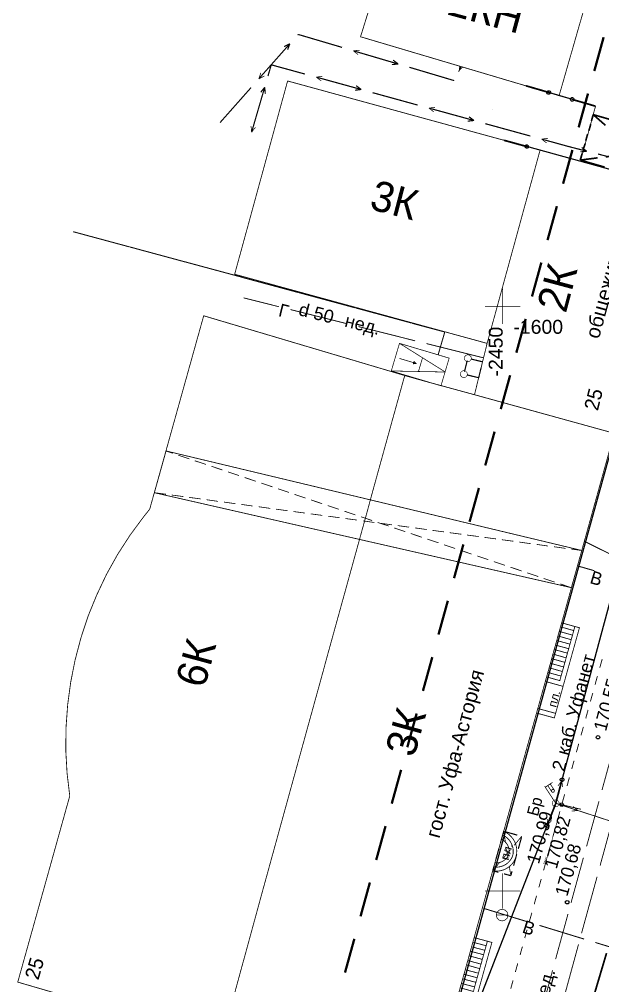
# Model space of a CAD drawing. Extents: x -2634 to -2115, y -2142 to -1393.
# Drawn here: x -2491.4 to -2441.4, y -1658.1 to -1575.5 of the extents above; entities that cross this region are included whole.
import ezdxf

# ---------------------------------------------------------------- set-up
doc = ezdxf.new("R2010")
doc.units = 0
doc.header["$MEASUREMENT"] = 0
for name, color, linetype in [('500_Дополн-Бордюры__п', 7, 'Continuous'), ('500_Дополн-Ступени__л', 7, 'Continuous'), ('500_Дороги-Проезжие_ч', 7, 'Continuous'), ('500_Линии_-Линии_связ', 7, 'Continuous'), ('500_Линии_-ЛЭП_провод', 7, 'Continuous'), ('500_Линии_-Фонари_час', 7, 'Continuous'), ('500_Линии_-Электрокаб', 7, 'Continuous'), ('500_Объект-Опоры', 7, 'Continuous'), ('500_Рельеф-Высотные_о', 7, 'Continuous'), ('500_Строен-Дополнения', 7, 'Continuous'), ('500_Строен-Здания', 7, 'Continuous'), ('500_Трубоп-Водопровод', 7, 'Continuous'), ('500_Трубоп-Газопровод', 7, 'Continuous'), ('500_Трубоп-Канализаци', 7, 'Continuous'), ('500_Трубоп-Смотровые_', 7, 'Continuous'), ('500_Трубоп-Теплосети', 7, 'Continuous'), ('ЗАЯВКИ-Условные_з', 7, 'Continuous'), ('Красные_ли-Красные_ли', 7, 'Continuous'), ('Красные_ли-Линии_регу', 7, 'Continuous')]:
    doc.layers.add(name, color=color, linetype=linetype)
doc.styles.add('TARIAL', font='Arial')

# ---------------------------------------------------------------- blocks, each defined once
blk = doc.blocks.new('block_113')
at = {"layer": '500_Строен-Дополнения', "color": 0, "const_width": 0.065}
for points in [[(0, 0), (0, 2.75), (4.75, 2.75), (4.75, 0)], [(1.75, 1.25), (2, 1.37), (1.75, 1.5)]]:
    blk.add_lwpolyline(points, close=True, dxfattribs=at)
for points in [[(0, 2.75), (4.75, 1.38)], [(2.4, 2.05), (2.4, 0.7)], [(0, 0), (4.75, 1.37)], [(0.38, 1.37), (2, 1.37)]]:
    blk.add_lwpolyline(points, dxfattribs=at)
blk = doc.blocks.new('block_114')
at = {"layer": '500_Строен-Дополнения', "color": 0, "const_width": 0.065}
for points in [[(0, 7.5), (1, 7.5)], [(0, 7.5), (0.63, 6.4)], [(0, 6.4), (0, 7.5)], [(1.58, 7.5), (2.58, 7.5)], [(3.06, 7.5), (4.1, 7.5)], [(3.53, 6.4), (4.1, 7.5)], [(4.1, 6.4), (4.1, 7.5)], [(0, 5.85), (0.01, 4.75)], [(0.93, 5.9), (1.53, 4.8)], [(2.68, 4.8), (3.28, 5.9)], [(4.1, 4.75), (4.1, 5.85)], [(0, 3.2), (0, 4.3)], [(1.78, 4.3), (2.08, 3.75)], [(2.08, 3.75), (2.38, 4.3)], [(4.1, 3.2), (4.1, 4.3)], [(1.78, 3.2), (2.08, 3.75)], [(2.08, 3.75), (2.38, 3.2)], [(0.01, 1.55), (0.01, 2.65)], [(0.88, 1.6), (1.48, 2.7)], [(2.63, 2.7), (3.23, 1.6)], [(4.1, 1.55), (4.1, 2.65)], [(0, 0), (0.58, 1.1)], [(0, 0), (0, 1)], [(3.53, 1.1), (4.1, 0)], [(4.1, 0), (4.1, 1)], [(0.01, 0), (1.11, 0)], [(1.61, 0), (2.61, 0)], [(3.11, 0), (4.1, 0)]]:
    blk.add_lwpolyline(points, dxfattribs=at)
at = {"layer": '500_Строен-Дополнения', "color": 0}
blk.add_lwpolyline([(-3.85, 3.66), (-3.85, 3.66)], dxfattribs=at)

msp = doc.modelspace()

# ---------------------------------------------------------------- linework, layer by layer
at = {"layer": '500_Дополн-Бордюры__п', "color": 0, "const_width": 0.07}
for points in [[(-2446.35, -1632.08), (-2444.83, -1632.5), (-2443.43, -1627.49), (-2443.82, -1627.38), (-2445.11, -1632.01), (-2446.24, -1631.69)], [(-2447.1, -1634.78), (-2446.99, -1634.39), (-2445.47, -1634.81), (-2445.58, -1635.2)], [(-2453.74, -1658.67), (-2453.63, -1658.28), (-2452.5, -1658.59), (-2452.4, -1658.2), (-2452.29, -1657.81), (-2452.18, -1657.42), (-2452.07, -1657.03), (-2451.96, -1656.64), (-2451.63, -1655.45), (-2451.52, -1655.07), (-2451.31, -1654.29), (-2450.92, -1654.4), (-2452.23, -1659.09)]]:
    msp.add_lwpolyline(points, close=True, dxfattribs=at)
at = {"layer": '500_Дополн-Бордюры__п', "color": 1, "const_width": 0.075}
for points in [[(-2441.69, -1630.9), (-2441.48, -1630.18)], [(-2442.09, -1632.35), (-2441.89, -1631.62)], [(-2442.49, -1633.79), (-2442.29, -1633.07)], [(-2442.89, -1635.24), (-2442.69, -1634.51)], [(-2443.29, -1636.68), (-2443.09, -1635.96)], [(-2443.69, -1638.13), (-2443.49, -1637.4)], [(-2444.09, -1639.57), (-2443.89, -1638.85)], [(-2444.49, -1641.02), (-2444.29, -1640.29)], [(-2444.9, -1642.46), (-2444.7, -1641.74)], [(-2445.3, -1643.91), (-2445.1, -1643.19)], [(-2445.7, -1645.35), (-2445.5, -1644.63)], [(-2446.1, -1646.8), (-2445.9, -1646.08)], [(-2446.5, -1648.24), (-2446.3, -1647.52)], [(-2446.9, -1649.69), (-2446.7, -1648.97)], [(-2447.3, -1651.13), (-2447.1, -1650.41)], [(-2447.71, -1652.58), (-2447.5, -1651.86)], [(-2448.11, -1654.03), (-2447.91, -1653.3)], [(-2448.51, -1655.47), (-2448.31, -1654.75)], [(-2448.91, -1656.92), (-2448.71, -1656.19)], [(-2449.31, -1658.36), (-2449.11, -1657.64)]]:
    msp.add_lwpolyline(points, dxfattribs=at)
at = {"layer": '500_Дополн-Ступени__л', "color": 0, "const_width": 0.07}
for points in [[(-2445.05, -1627.41), (-2443.92, -1627.73), (-2443.82, -1627.38), (-2444.95, -1627.07)], [(-2444.13, -1628.51), (-2445.27, -1628.19), (-2445.16, -1627.8), (-2444.02, -1628.12)], [(-2444.02, -1628.12), (-2445.16, -1627.8), (-2445.05, -1627.41), (-2443.92, -1627.73)], [(-2444.35, -1629.28), (-2445.48, -1628.97), (-2445.37, -1628.58), (-2444.24, -1628.89)], [(-2444.24, -1628.89), (-2445.37, -1628.58), (-2445.27, -1628.19), (-2444.13, -1628.51)], [(-2444.57, -1630.06), (-2445.7, -1629.74), (-2445.59, -1629.35), (-2444.46, -1629.66)], [(-2444.46, -1629.66), (-2445.59, -1629.35), (-2445.48, -1628.97), (-2444.35, -1629.28)], [(-2444.78, -1630.84), (-2445.91, -1630.53), (-2445.8, -1630.13), (-2444.67, -1630.45)], [(-2444.67, -1630.45), (-2445.8, -1630.13), (-2445.7, -1629.74), (-2444.57, -1630.06)], [(-2445, -1631.62), (-2446.13, -1631.31), (-2446.02, -1630.91), (-2444.89, -1631.23)], [(-2444.89, -1631.23), (-2446.02, -1630.91), (-2445.91, -1630.53), (-2444.78, -1630.84)], [(-2445.11, -1632.01), (-2446.24, -1631.69), (-2446.13, -1631.31), (-2445, -1631.62)], [(-2450.76, -1647.94), (-2450.85, -1648.26), (-2450.65, -1648.29), (-2450.45, -1648.29), (-2450.25, -1648.28), (-2450.05, -1648.23), (-2449.86, -1648.17), (-2449.68, -1648.08), (-2449.51, -1647.97), (-2449.35, -1647.85), (-2449.21, -1647.7), (-2449.08, -1647.54), (-2448.98, -1647.37), (-2448.9, -1647.19), (-2448.84, -1647), (-2448.83, -1646.98), (-2448.8, -1646.78), (-2448.79, -1646.58), (-2448.8, -1646.38), (-2448.83, -1646.19), (-2448.89, -1645.99), (-2448.96, -1645.81), (-2449.06, -1645.63), (-2449.17, -1645.47), (-2449.3, -1645.32), (-2449.44, -1645.18), (-2449.6, -1645.06), (-2449.78, -1644.96), (-2449.91, -1644.89), (-2450, -1645.21), (-2449.82, -1645.31), (-2449.66, -1645.42), (-2449.51, -1645.56), (-2449.38, -1645.72), (-2449.28, -1645.89), (-2449.19, -1646.07), (-2449.13, -1646.27), (-2449.1, -1646.47), (-2449.09, -1646.67), (-2449.11, -1646.87), (-2449.19, -1647.1), (-2449.29, -1647.28), (-2449.41, -1647.44), (-2449.55, -1647.59), (-2449.71, -1647.71), (-2449.88, -1647.81), (-2450.07, -1647.89), (-2450.26, -1647.93), (-2450.46, -1647.96), (-2450.67, -1647.95), (-2450.76, -1647.94)], [(-2450.66, -1647.59), (-2450.76, -1647.94), (-2450.56, -1647.96), (-2450.35, -1647.95), (-2450.16, -1647.91), (-2449.96, -1647.85), (-2449.78, -1647.76), (-2449.62, -1647.65), (-2449.47, -1647.51), (-2449.34, -1647.36), (-2449.23, -1647.18), (-2449.15, -1647), (-2449.12, -1646.91), (-2449.1, -1646.71), (-2449.1, -1646.51), (-2449.12, -1646.31), (-2449.18, -1646.12), (-2449.26, -1645.93), (-2449.36, -1645.75), (-2449.48, -1645.6), (-2449.62, -1645.45), (-2449.78, -1645.33), (-2449.96, -1645.23), (-2450, -1645.21), (-2450.1, -1645.57), (-2449.93, -1645.67), (-2449.78, -1645.8), (-2449.65, -1645.95), (-2449.55, -1646.12), (-2449.48, -1646.31), (-2449.44, -1646.5), (-2449.44, -1646.7), (-2449.53, -1647.01), (-2449.65, -1647.17), (-2449.79, -1647.32), (-2449.95, -1647.43), (-2450.13, -1647.52), (-2450.32, -1647.58), (-2450.52, -1647.6), (-2450.66, -1647.59)], [(-2451.52, -1655.07), (-2452.66, -1654.77), (-2452.55, -1654.38), (-2451.41, -1654.68)], [(-2451.41, -1654.68), (-2452.55, -1654.38), (-2452.44, -1653.99), (-2451.31, -1654.29)], [(-2451.74, -1655.85), (-2452.87, -1655.54), (-2452.76, -1655.15), (-2451.63, -1655.45)], [(-2451.63, -1655.45), (-2452.76, -1655.15), (-2452.66, -1654.77), (-2451.52, -1655.07)], [(-2451.96, -1656.64), (-2453.09, -1656.32), (-2452.98, -1655.95), (-2451.85, -1656.25)], [(-2451.85, -1656.25), (-2452.98, -1655.95), (-2452.87, -1655.54), (-2451.74, -1655.85)], [(-2452.18, -1657.42), (-2453.31, -1657.12), (-2453.2, -1656.73), (-2452.07, -1657.03)], [(-2452.07, -1657.03), (-2453.2, -1656.73), (-2453.09, -1656.32), (-2451.96, -1656.64)], [(-2452.4, -1658.2), (-2453.53, -1657.9), (-2453.42, -1657.51), (-2452.29, -1657.81)], [(-2452.29, -1657.81), (-2453.42, -1657.51), (-2453.31, -1657.12), (-2452.18, -1657.42)], [(-2452.5, -1658.59), (-2453.63, -1658.28), (-2453.53, -1657.9), (-2452.4, -1658.2)]]:
    msp.add_lwpolyline(points, close=True, dxfattribs=at)
at = {"layer": '500_Линии_-Линии_связ', "color": 0, "const_width": 0.15}
for points in [[(-2447.98, -1581.15), (-2446.06, -1581.71)], [(-2442.05, -1582.89), (-2443.97, -1582.33)], [(-2449.86, -1585.81), (-2447.93, -1586.34)], [(-2445.46, -1642.5), (-2444.94, -1640.57)], [(-2445.47, -1642.55), (-2446.2, -1644.41)]]:
    msp.add_lwpolyline(points, dxfattribs=at)
at = {"layer": '500_Линии_-Линии_связ', "color": 6}
for points in [[(-2442.05, -1582.89), (-2448.03, -1581.14)], [(-2434.72, -1589.97), (-2449.9, -1585.8)], [(-2445.46, -1642.5), (-2437.12, -1611.6)], [(-2455.12, -1667.37), (-2445.46, -1642.5)]]:
    msp.add_lwpolyline(points, dxfattribs=at)
at = {"layer": '500_Линии_-Линии_связ', "color": 0}
for points in [[(-2446.02, -1581.57), (-2445.95, -1581.61), (-2445.92, -1581.68), (-2445.92, -1581.76), (-2445.96, -1581.82), (-2446.03, -1581.86), (-2446.1, -1581.86), (-2446.17, -1581.82), (-2446.21, -1581.75), (-2446.21, -1581.67), (-2446.17, -1581.61), (-2446.1, -1581.57)], [(-2444.1, -1582.46), (-2444.17, -1582.41), (-2444.2, -1582.34), (-2444.2, -1582.26), (-2444.16, -1582.19), (-2444.09, -1582.14), (-2444.01, -1582.14), (-2443.94, -1582.19), (-2443.91, -1582.26), (-2443.91, -1582.34), (-2443.95, -1582.42), (-2444.02, -1582.46)], [(-2447.89, -1586.2), (-2447.82, -1586.24), (-2447.78, -1586.3), (-2447.78, -1586.38), (-2447.82, -1586.45), (-2447.89, -1586.49), (-2447.97, -1586.49), (-2448.03, -1586.45), (-2448.07, -1586.38), (-2448.07, -1586.3), (-2448.03, -1586.23), (-2447.97, -1586.2)], [(-2445.07, -1640.44), (-2445.03, -1640.38), (-2444.96, -1640.34), (-2444.87, -1640.34), (-2444.8, -1640.38), (-2444.76, -1640.45), (-2444.76, -1640.53), (-2444.8, -1640.59), (-2444.87, -1640.63), (-2444.95, -1640.63), (-2445.02, -1640.59), (-2445.07, -1640.52)], [(-2446.06, -1644.47), (-2446.1, -1644.53), (-2446.18, -1644.56), (-2446.25, -1644.55), (-2446.32, -1644.51), (-2446.35, -1644.43), (-2446.34, -1644.36), (-2446.29, -1644.29), (-2446.22, -1644.26), (-2446.14, -1644.27), (-2446.08, -1644.32), (-2446.05, -1644.39)]]:
    msp.add_lwpolyline(points, close=True, dxfattribs=at)
at = {"layer": '500_Линии_-ЛЭП_провод', "color": 253, "const_width": 0.07}
for points in [[(-2437.12, -1611.6), (-2445.46, -1642.5)], [(-2455.12, -1667.37), (-2445.46, -1642.5)], [(-2445.46, -1642.5), (-2420.85, -1650.5)]]:
    msp.add_lwpolyline(points, dxfattribs=at)
at = {"layer": '500_Линии_-ЛЭП_провод', "color": 0}
for points, const_width in [([(-2445.46, -1642.5), (-2444.94, -1640.57)], 0.06), ([(-2445.26, -1641), (-2444.94, -1640.57)], 0.06), ([(-2444.87, -1641.1), (-2444.94, -1640.57)], 0.06), ([(-2445.46, -1642.5), (-2446.18, -1644.37)], 0.06), ([(-2445.46, -1642.5), (-2443.55, -1643.12)], 0.065), ([(-2443.97, -1642.77), (-2443.55, -1643.12)], 0.065), ([(-2444.09, -1643.16), (-2443.55, -1643.12)], 0.065), ([(-2446.19, -1643.83), (-2446.18, -1644.37)], 0.06), ([(-2445.81, -1643.97), (-2446.18, -1644.37)], 0.06)]:
    msp.add_lwpolyline(points, dxfattribs=dict(at, const_width=const_width))
at = {"layer": '500_Линии_-Фонари_час', "color": 0, "const_width": 0.065}
for points in [[(-2445.46, -1642.5), (-2446.41, -1641.03)], [(-2445.73, -1640.71), (-2446.35, -1641.12)], [(-2445.79, -1641.53), (-2446.14, -1640.98)], [(-2445.58, -1641.39), (-2445.93, -1640.84)], [(-2445.8, -1641.51), (-2445.87, -1641.4)], [(-2445.82, -1641.48), (-2445.82, -1641.48)], [(-2445.59, -1641.37), (-2445.66, -1641.26)], [(-2445.59, -1641.37), (-2445.66, -1641.26)]]:
    msp.add_lwpolyline(points, dxfattribs=at)
at = {"layer": '500_Линии_-Фонари_час', "color": 0, "const_width": 0.07}
msp.add_lwpolyline([(-2445.8, -1641.51), (-2445.82, -1641.44), (-2445.81, -1641.38), (-2445.77, -1641.33), (-2445.71, -1641.31), (-2445.64, -1641.33), (-2445.59, -1641.37), (-2445.57, -1641.43), (-2445.59, -1641.49), (-2445.63, -1641.54), (-2445.69, -1641.56), (-2445.76, -1641.55)], close=True, dxfattribs=at)
at = {"layer": '500_Линии_-Электрокаб', "color": 1}
for points, const_width in [([(-2470.87, -1580.55), (-2468.21, -1577.55)], 0.1), ([(-2468.7, -1577.8), (-2468.21, -1577.55)], 0.1), ([(-2468.4, -1578.06), (-2468.21, -1577.55)], 0.1), ([(-2467.55, -1576.81), (-2467.5, -1576.75)], 0.1), ([(-2467.5, -1576.75), (-2463.74, -1577.86)], 0.1), ([(-2462.78, -1578.15), (-2458.94, -1579.28)], 0.1), ([(-2462.78, -1578.15), (-2462.24, -1578.1)], 0.06), ([(-2462.78, -1578.15), (-2462.36, -1578.48)], 0.06), ([(-2459.37, -1578.95), (-2458.94, -1579.28)], 0.1), ([(-2470.08, -1580.31), (-2469.8, -1579.35)], 0.1), ([(-2469.8, -1579.35), (-2466.92, -1580.14)], 0.1), ([(-2459.48, -1579.33), (-2458.94, -1579.28)], 0.1), ([(-2457.98, -1579.56), (-2454.15, -1580.7)], 0.1), ([(-2453.56, -1579.5), (-2453.77, -1579.96)], 0.06), ([(-2453.72, -1579.84), (-2453.56, -1579.5)], 0.1), ([(-2453.72, -1579.84), (-2453.7, -1579.44)], 0.06), ([(-2453.72, -1579.84), (-2453.43, -1579.56)], 0.06), ([(-2470.87, -1580.55), (-2470.69, -1580.04)], 0.06), ([(-2470.87, -1580.55), (-2470.39, -1580.31)], 0.06), ([(-2465.95, -1580.4), (-2462.1, -1581.46)], 0.1), ([(-2465.95, -1580.4), (-2465.42, -1580.34)], 0.06), ([(-2465.95, -1580.4), (-2465.52, -1580.73)], 0.06), ([(-2474.18, -1584.29), (-2471.53, -1581.3)], 0.1), ([(-2471.48, -1585.11), (-2470.36, -1581.27)], 0.1), ([(-2470.7, -1581.7), (-2470.36, -1581.27)], 0.1), ([(-2470.31, -1581.81), (-2470.36, -1581.27)], 0.1), ([(-2462.63, -1581.52), (-2462.1, -1581.46)], 0.1), ([(-2462.53, -1581.14), (-2462.1, -1581.46)], 0.1), ([(-2461.13, -1581.73), (-2457.28, -1582.79)], 0.1), ([(-2456.31, -1583.05), (-2452.45, -1584.11)], 0.1), ([(-2456.31, -1583.05), (-2455.78, -1582.99)], 0.06), ([(-2456.31, -1583.05), (-2455.88, -1583.38)], 0.06), ([(-2452.99, -1584.17), (-2452.45, -1584.11)], 0.1), ([(-2452.88, -1583.79), (-2452.45, -1584.11)], 0.1), ([(-2471.48, -1585.11), (-2471.53, -1584.58)], 0.06), ([(-2471.48, -1585.11), (-2471.15, -1584.69)], 0.06), ([(-2451.49, -1584.38), (-2447.63, -1585.44)], 0.1), ([(-2446.67, -1585.7), (-2444.46, -1586.31)], 0.1), ([(-2446.67, -1585.7), (-2446.13, -1585.64)], 0.06), ([(-2446.67, -1585.7), (-2446.24, -1586.03)], 0.06), ([(-2444.46, -1586.31), (-2442.8, -1586.74)], 0.1), ([(-2443.24, -1586.42), (-2442.8, -1586.74)], 0.1), ([(-2443.34, -1586.8), (-2442.8, -1586.74)], 0.1), ([(-2441.84, -1586.98), (-2437.96, -1587.98)], 0.1)]:
    msp.add_lwpolyline(points, dxfattribs=dict(at, const_width=const_width))
at = {"layer": '500_Объект-Опоры', "color": 1, "const_width": 0.05}
for points in [[(-2452.98, -1604.14), (-2452.83, -1604.18), (-2452.72, -1604.29), (-2452.68, -1604.44), (-2452.72, -1604.59), (-2452.83, -1604.7), (-2452.98, -1604.74), (-2453.13, -1604.7), (-2453.24, -1604.59), (-2453.28, -1604.44), (-2453.24, -1604.29), (-2453.13, -1604.18)], [(-2453.32, -1605.5), (-2453.17, -1605.54), (-2453.06, -1605.65), (-2453.02, -1605.8), (-2453.06, -1605.95), (-2453.17, -1606.06), (-2453.32, -1606.1), (-2453.47, -1606.06), (-2453.58, -1605.95), (-2453.62, -1605.8), (-2453.58, -1605.65), (-2453.47, -1605.54)], [(-2445.46, -1642.2), (-2445.31, -1642.24), (-2445.2, -1642.35), (-2445.16, -1642.5), (-2445.2, -1642.65), (-2445.31, -1642.76), (-2445.46, -1642.8), (-2445.61, -1642.76), (-2445.72, -1642.65), (-2445.76, -1642.5), (-2445.72, -1642.35), (-2445.61, -1642.24)], [(-2445.46, -1642.2), (-2445.31, -1642.24), (-2445.2, -1642.35), (-2445.16, -1642.5), (-2445.2, -1642.65), (-2445.31, -1642.76), (-2445.46, -1642.8), (-2445.61, -1642.76), (-2445.72, -1642.65), (-2445.76, -1642.5), (-2445.72, -1642.35), (-2445.61, -1642.24)]]:
    msp.add_lwpolyline(points, close=True, dxfattribs=at)
at = {"layer": '500_Объект-Опоры', "color": 0, "const_width": 0.075}
msp.add_lwpolyline([(-2445.46, -1642.5), (-2443.31, -1643.01)], dxfattribs=at)
msp.add_lwpolyline([(-2445.46, -1642.5), (-2443.31, -1643.01)], dxfattribs=at)
at = {"layer": '500_Рельеф-Высотные_о', "color": 0}
for points in [[(-2441.84, -1636.7), (-2441.77, -1636.72), (-2441.71, -1636.78), (-2441.69, -1636.85), (-2441.71, -1636.93), (-2441.77, -1636.98), (-2441.84, -1637), (-2441.92, -1636.98), (-2441.97, -1636.93), (-2441.99, -1636.85), (-2441.97, -1636.78), (-2441.92, -1636.72)], [(-2444.94, -1642.47), (-2444.87, -1642.49), (-2444.81, -1642.55), (-2444.79, -1642.62), (-2444.81, -1642.7), (-2444.87, -1642.75), (-2444.94, -1642.77), (-2445.02, -1642.75), (-2445.07, -1642.7), (-2445.09, -1642.62), (-2445.07, -1642.55), (-2445.02, -1642.49)], [(-2444.48, -1650.81), (-2444.4, -1650.83), (-2444.35, -1650.88), (-2444.33, -1650.96), (-2444.35, -1651.03), (-2444.4, -1651.09), (-2444.48, -1651.11), (-2444.55, -1651.09), (-2444.61, -1651.03), (-2444.63, -1650.96), (-2444.61, -1650.88), (-2444.55, -1650.83)]]:
    msp.add_lwpolyline(points, close=True, dxfattribs=at)
at = {"layer": '500_Рельеф-Высотные_о', "color": 0, "const_width": 0.05}
msp.add_lwpolyline([(-2446.37, -1647.76), (-2445.24, -1643.72)], dxfattribs=at)
at = {"layer": '500_Строен-Дополнения', "color": 0}
for points, const_width in [([(-2453.27, -1605.6), (-2453.03, -1604.63)], 0.1), ([(-2452.69, -1604.51), (-2451.72, -1604.75)], 0.1), ([(-2451.72, -1604.75), (-2452.16, -1604.64)], 0.065), ([(-2451.84, -1605.23), (-2452.05, -1606.11)], 0.1), ([(-2452.05, -1606.11), (-2453.03, -1605.87)], 0.1), ([(-2478.23, -1612.57), (-2478.8, -1612.37)], 0.065), ([(-2478.8, -1612.37), (-2478.45, -1612.49)], 0.065), ([(-2478.23, -1612.57), (-2478.8, -1612.37)], 0.065), ([(-2478.8, -1612.37), (-2478.45, -1612.49)], 0.065), ([(-2476.81, -1613.05), (-2477.76, -1612.73)], 0.065), ([(-2476.81, -1613.05), (-2477.76, -1612.73)], 0.065), ([(-2475.39, -1613.52), (-2476.34, -1613.21)], 0.065), ([(-2475.39, -1613.52), (-2476.34, -1613.21)], 0.065), ([(-2473.97, -1614), (-2474.92, -1613.68)], 0.065), ([(-2473.97, -1614), (-2474.92, -1613.68)], 0.065), ([(-2472.55, -1614.48), (-2473.49, -1614.16)], 0.065), ([(-2472.55, -1614.48), (-2473.49, -1614.16)], 0.065), ([(-2471.12, -1614.96), (-2472.07, -1614.64)], 0.065), ([(-2471.12, -1614.96), (-2472.07, -1614.64)], 0.065), ([(-2469.7, -1615.44), (-2470.65, -1615.12)], 0.065), ([(-2469.7, -1615.44), (-2470.65, -1615.12)], 0.065), ([(-2479.8, -1615.94), (-2478.81, -1616.07)], 0.065), ([(-2479.8, -1615.94), (-2478.81, -1616.07)], 0.065), ([(-2478.31, -1616.14), (-2477.32, -1616.27)], 0.065), ([(-2478.31, -1616.14), (-2477.32, -1616.27)], 0.065), ([(-2476.83, -1616.34), (-2475.84, -1616.47)], 0.065), ([(-2476.83, -1616.34), (-2475.84, -1616.47)], 0.065), ([(-2468.28, -1615.92), (-2469.23, -1615.6)], 0.065), ([(-2468.28, -1615.92), (-2469.23, -1615.6)], 0.065), ([(-2466.86, -1616.4), (-2467.81, -1616.08)], 0.065), ([(-2466.86, -1616.4), (-2467.81, -1616.08)], 0.065), ([(-2475.34, -1616.54), (-2474.35, -1616.68)], 0.065), ([(-2475.34, -1616.54), (-2474.35, -1616.68)], 0.065), ([(-2473.85, -1616.74), (-2472.86, -1616.88)], 0.065), ([(-2473.85, -1616.74), (-2472.86, -1616.88)], 0.065), ([(-2472.37, -1616.94), (-2471.38, -1617.08)], 0.065), ([(-2472.37, -1616.94), (-2471.38, -1617.08)], 0.065), ([(-2470.88, -1617.14), (-2469.89, -1617.28)], 0.065), ([(-2470.88, -1617.14), (-2469.89, -1617.28)], 0.065), ([(-2465.44, -1616.88), (-2466.39, -1616.56)], 0.065), ([(-2465.44, -1616.88), (-2466.39, -1616.56)], 0.065), ([(-2464.02, -1617.36), (-2464.97, -1617.04)], 0.065), ([(-2464.02, -1617.36), (-2464.97, -1617.04)], 0.065), ([(-2469.39, -1617.35), (-2468.4, -1617.48)], 0.065), ([(-2469.39, -1617.35), (-2468.4, -1617.48)], 0.065), ([(-2467.91, -1617.55), (-2466.92, -1617.68)], 0.065), ([(-2467.91, -1617.55), (-2466.92, -1617.68)], 0.065), ([(-2466.42, -1617.75), (-2465.43, -1617.88)], 0.065), ([(-2466.42, -1617.75), (-2465.43, -1617.88)], 0.065), ([(-2464.93, -1617.95), (-2463.94, -1618.08)], 0.065), ([(-2464.93, -1617.95), (-2463.94, -1618.08)], 0.065), ([(-2462.6, -1617.84), (-2463.54, -1617.52)], 0.065), ([(-2462.6, -1617.84), (-2463.54, -1617.52)], 0.065), ([(-2461.17, -1618.32), (-2462.12, -1618)], 0.065), ([(-2461.17, -1618.32), (-2462.12, -1618)], 0.065), ([(-2463.45, -1618.15), (-2462.46, -1618.28)], 0.065), ([(-2463.45, -1618.15), (-2462.46, -1618.28)], 0.065), ([(-2461.96, -1618.35), (-2460.97, -1618.49)], 0.065), ([(-2461.96, -1618.35), (-2460.97, -1618.49)], 0.065), ([(-2459.75, -1618.79), (-2460.7, -1618.48)], 0.065), ([(-2459.75, -1618.79), (-2460.7, -1618.48)], 0.065), ([(-2460.48, -1618.55), (-2459.48, -1618.69)], 0.065), ([(-2460.48, -1618.55), (-2459.48, -1618.69)], 0.065), ([(-2458.99, -1618.75), (-2458, -1618.89)], 0.065), ([(-2458.99, -1618.75), (-2458, -1618.89)], 0.065), ([(-2458.33, -1619.27), (-2459.28, -1618.95)], 0.065), ([(-2458.33, -1619.27), (-2459.28, -1618.95)], 0.065), ([(-2456.91, -1619.75), (-2457.86, -1619.43)], 0.065), ([(-2456.91, -1619.75), (-2457.86, -1619.43)], 0.065), ([(-2457.5, -1618.95), (-2456.51, -1619.09)], 0.065), ([(-2457.5, -1618.95), (-2456.51, -1619.09)], 0.065), ([(-2456.02, -1619.16), (-2455.03, -1619.29)], 0.065), ([(-2456.02, -1619.16), (-2455.03, -1619.29)], 0.065), ([(-2454.53, -1619.36), (-2453.54, -1619.49)], 0.065), ([(-2454.53, -1619.36), (-2453.54, -1619.49)], 0.065), ([(-2453.04, -1619.56), (-2452.05, -1619.69)], 0.065), ([(-2453.04, -1619.56), (-2452.05, -1619.69)], 0.065), ([(-2455.49, -1620.23), (-2456.44, -1619.91)], 0.065), ([(-2455.49, -1620.23), (-2456.44, -1619.91)], 0.065), ([(-2454.07, -1620.71), (-2455.02, -1620.39)], 0.065), ([(-2454.07, -1620.71), (-2455.02, -1620.39)], 0.065), ([(-2451.56, -1619.76), (-2450.57, -1619.89)], 0.065), ([(-2451.56, -1619.76), (-2450.57, -1619.89)], 0.065), ([(-2450.07, -1619.96), (-2449.08, -1620.09)], 0.065), ([(-2450.07, -1619.96), (-2449.08, -1620.09)], 0.065), ([(-2448.58, -1620.16), (-2447.59, -1620.3)], 0.065), ([(-2448.58, -1620.16), (-2447.59, -1620.3)], 0.065), ([(-2447.1, -1620.36), (-2446.11, -1620.5)], 0.065), ([(-2447.1, -1620.36), (-2446.11, -1620.5)], 0.065), ([(-2452.65, -1621.19), (-2453.59, -1620.87)], 0.065), ([(-2452.65, -1621.19), (-2453.59, -1620.87)], 0.065), ([(-2445.61, -1620.56), (-2444.62, -1620.7)], 0.065), ([(-2445.61, -1620.56), (-2444.62, -1620.7)], 0.065), ([(-2444.12, -1620.76), (-2443.23, -1620.88)], 0.065), ([(-2444.12, -1620.76), (-2443.23, -1620.88)], 0.065), ([(-2443.23, -1620.88), (-2443.61, -1620.83)], 0.065), ([(-2443.23, -1620.88), (-2443.61, -1620.83)], 0.065), ([(-2451.22, -1621.67), (-2452.17, -1621.35)], 0.065), ([(-2451.22, -1621.67), (-2452.17, -1621.35)], 0.065), ([(-2449.8, -1622.15), (-2450.75, -1621.83)], 0.065), ([(-2449.8, -1622.15), (-2450.75, -1621.83)], 0.065), ([(-2448.38, -1622.63), (-2449.33, -1622.31)], 0.065), ([(-2448.38, -1622.63), (-2449.33, -1622.31)], 0.065), ([(-2446.96, -1623.11), (-2447.91, -1622.79)], 0.065), ([(-2446.96, -1623.11), (-2447.91, -1622.79)], 0.065), ([(-2445.54, -1623.59), (-2446.49, -1623.27)], 0.065), ([(-2445.54, -1623.59), (-2446.49, -1623.27)], 0.065), ([(-2444.12, -1624.06), (-2445.07, -1623.74)], 0.065), ([(-2444.12, -1624.06), (-2445.07, -1623.74)], 0.065), ([(-2449.91, -1644.89), (-2450.18, -1645.86)], 0.1), ([(-2449.91, -1644.89), (-2450.18, -1645.86)], 0.1), ([(-2449.91, -1644.89), (-2449.75, -1645.88)], 0.065), ([(-2449.91, -1644.89), (-2449.75, -1645.88)], 0.065), ([(-2448.75, -1645.22), (-2449.71, -1644.95)], 0.1), ([(-2448.75, -1645.22), (-2449.71, -1644.95)], 0.1), ([(-2448.37, -1645.32), (-2449.01, -1646.09)], 0.065), ([(-2448.37, -1645.32), (-2449.01, -1646.09)], 0.065), ([(-2448.66, -1646.39), (-2448.39, -1645.42)], 0.1), ([(-2448.66, -1646.39), (-2448.39, -1645.42)], 0.1), ([(-2448.37, -1645.32), (-2448.49, -1645.75)], 0.065), ([(-2448.37, -1645.32), (-2448.49, -1645.75)], 0.065), ([(-2450.31, -1646.34), (-2450.58, -1647.3)], 0.1), ([(-2450.31, -1646.34), (-2450.58, -1647.3)], 0.1), ([(-2449.33, -1646.47), (-2449.98, -1647.23)], 0.065), ([(-2449.33, -1646.47), (-2449.98, -1647.23)], 0.065), ([(-2449.67, -1646.37), (-2449.52, -1647.36)], 0.065), ([(-2449.67, -1646.37), (-2449.52, -1647.36)], 0.065), ([(-2449.06, -1647.83), (-2448.8, -1646.87)], 0.1), ([(-2449.06, -1647.83), (-2448.8, -1646.87)], 0.1), ([(-2450.71, -1647.78), (-2450.85, -1648.27)], 0.1), ([(-2450.71, -1647.78), (-2450.85, -1648.27)], 0.1), ([(-2450.3, -1647.61), (-2450.85, -1648.26)], 0.065), ([(-2450.3, -1647.61), (-2450.85, -1648.26)], 0.065), ([(-2450.85, -1648.27), (-2450.37, -1648.4)], 0.1), ([(-2450.85, -1648.27), (-2450.37, -1648.4)], 0.1), ([(-2450.85, -1648.26), (-2450.61, -1647.98)], 0.065), ([(-2450.85, -1648.26), (-2450.61, -1647.98)], 0.065), ([(-2449.89, -1648.53), (-2449.3, -1648.69)], 0.1), ([(-2449.89, -1648.53), (-2449.3, -1648.69)], 0.1), ([(-2449.44, -1647.85), (-2449.3, -1648.69)], 0.065), ([(-2449.44, -1647.85), (-2449.3, -1648.69)], 0.065), ([(-2449.3, -1648.69), (-2449.36, -1648.32)], 0.065), ([(-2449.3, -1648.69), (-2449.36, -1648.32)], 0.065), ([(-2449.3, -1648.69), (-2449.2, -1648.31)], 0.1), ([(-2449.3, -1648.69), (-2449.2, -1648.31)], 0.1)]:
    msp.add_lwpolyline(points, dxfattribs=dict(at, const_width=const_width))
at = {"layer": '500_Строен-Дополнения', "color": 0, "const_width": 0.07}
for points in [[(-2443.23, -1620.88), (-2444.12, -1624.06), (-2479.8, -1615.94), (-2478.8, -1612.37)], [(-2443.23, -1620.88), (-2444.12, -1624.06), (-2479.8, -1615.94), (-2478.8, -1612.37)], [(-2446.99, -1634.39), (-2446.35, -1632.08), (-2444.83, -1632.5), (-2445.47, -1634.81)], [(-2450.66, -1647.59), (-2450.1, -1645.57), (-2449.93, -1645.67), (-2449.78, -1645.8), (-2449.65, -1645.95), (-2449.55, -1646.12), (-2449.48, -1646.31), (-2449.44, -1646.5), (-2449.44, -1646.7), (-2449.53, -1647.01), (-2449.65, -1647.17), (-2449.79, -1647.32), (-2449.95, -1647.43), (-2450.13, -1647.52), (-2450.32, -1647.58), (-2450.52, -1647.6), (-2450.66, -1647.59)]]:
    msp.add_lwpolyline(points, close=True, dxfattribs=at)
at = {"layer": '500_Строен-Здания', "color": 0, "const_width": 0.07}
for points in [[(-2445.17, -1581.99), (-2442.61, -1573.08), (-2451.93, -1570.4), (-2459.44, -1568.19), (-2462.16, -1576.95)], [(-2446.8, -1586.65), (-2468.4, -1580.73), (-2472.93, -1597.26), (-2451.33, -1603.17)], [(-2452.41, -1607.56), (-2440.45, -1610.86), (-2433.65, -1586.07), (-2442.25, -1583.61), (-2443.34, -1587.6), (-2446.8, -1586.65), (-2451.33, -1603.17)]]:
    msp.add_lwpolyline(points, close=True, dxfattribs=at)
for points in [[(-2429.44, -1571.44), (-2432.82, -1583.19), (-2432.92, -1583.52), (-2433.02, -1583.86), (-2433.65, -1586.07), (-2442.25, -1583.59), (-2442.05, -1582.89), (-2445.17, -1581.99), (-2442.61, -1573.08)], [(-2481.39, -1660.73), (-2491.49, -1657.79), (-2488.84, -1648.32), (-2487.04, -1641.87), (-2487.27, -1639.93), (-2487.38, -1637.98), (-2487.36, -1636.02), (-2487.22, -1634.08), (-2486.96, -1632.14), (-2486.58, -1630.23), (-2486.08, -1628.34), (-2485.47, -1626.49), (-2484.73, -1624.68), (-2483.89, -1622.91), (-2482.94, -1621.21), (-2481.88, -1619.57), (-2480.72, -1618), (-2480.2, -1617.35), (-2475.58, -1600.81), (-2458.38, -1605.92), (-2458.79, -1607.4), (-2459.68, -1610.61), (-2461.09, -1615.71), (-2461.71, -1617.99), (-2464.88, -1629.45), (-2465.42, -1631.43), (-2466.8, -1636.42), (-2470.51, -1649.88), (-2474.04, -1662.78)], [(-2455.19, -1663.87), (-2453.53, -1657.9), (-2453.42, -1657.51), (-2453.31, -1657.12), (-2453.2, -1656.73), (-2453.09, -1656.32), (-2452.98, -1655.95), (-2452.87, -1655.54), (-2452.66, -1654.77), (-2452.55, -1654.38), (-2452.44, -1653.99), (-2450.85, -1648.26), (-2450.76, -1647.94), (-2449.91, -1644.89), (-2447.1, -1634.78), (-2446.99, -1634.39), (-2446.35, -1632.08), (-2446.13, -1631.31), (-2446.02, -1630.91), (-2445.91, -1630.53), (-2445.7, -1629.74), (-2445.59, -1629.35), (-2445.48, -1628.97), (-2445.37, -1628.58), (-2445.27, -1628.19), (-2445.16, -1627.8), (-2444.95, -1627.07), (-2443.01, -1620.09), (-2440.45, -1610.86), (-2452.56, -1607.52), (-2456.96, -1606.32), (-2458.38, -1605.92), (-2458.79, -1607.4), (-2459.68, -1610.61), (-2461.09, -1615.71), (-2461.71, -1617.99), (-2464.88, -1629.45), (-2465.42, -1631.43), (-2466.8, -1636.42), (-2470.51, -1649.88), (-2474.04, -1662.78)]]:
    msp.add_lwpolyline(points, dxfattribs=at)
at = {"layer": '500_Трубоп-Водопровод', "color": 94}
for points, const_width in [([(-2442.16, -1622.61), (-2443.55, -1622.21)], 0.085), ([(-2443.55, -1622.21), (-2443.31, -1622.28)], 0.085), ([(-2451.64, -1651.48), (-2447.81, -1652.65)], 0.085), ([(-2446.85, -1652.94), (-2443.03, -1654.11)], 0.085), ([(-2442.07, -1654.4), (-2439.33, -1655.24)], 0.085), ([(-2441.11, -1655.31), (-2442.25, -1659.14)], 0.15)]:
    msp.add_lwpolyline(points, dxfattribs=dict(at, const_width=const_width))
at = {"layer": '500_Трубоп-Газопровод', "color": 5, "const_width": 0.075}
for points in [[(-2469.13, -1600.04), (-2472.16, -1599.28)], [(-2472.16, -1599.28), (-2471.43, -1599.46)], [(-2463.31, -1601.49), (-2468.16, -1600.28)], [(-2457.49, -1602.95), (-2462.34, -1601.73)], [(-2451.67, -1604.4), (-2456.52, -1603.19)], [(-2440.34, -1643), (-2441.66, -1647.82)], [(-2441.92, -1648.78), (-2443.25, -1653.61)], [(-2443.51, -1654.57), (-2444.83, -1659.39)]]:
    msp.add_lwpolyline(points, dxfattribs=at)
at = {"layer": '500_Трубоп-Канализаци', "color": 34, "const_width": 0.085}
for points in [[(-2443.01, -1620.09), (-2442.34, -1620.43)], [(-2439.23, -1621.97), (-2442.81, -1620.19)]]:
    msp.add_lwpolyline(points, dxfattribs=at)
at = {"layer": '500_Трубоп-Канализаци', "color": 32, "const_width": 0.075}
for points in [[(-2440.44, -1637.51), (-2441.5, -1641.37)], [(-2441.76, -1642.33), (-2442.82, -1646.19)], [(-2443.09, -1647.15), (-2444.15, -1651.01)], [(-2444.41, -1651.97), (-2445.47, -1655.83)], [(-2445.73, -1656.79), (-2446.78, -1660.66)]]:
    msp.add_lwpolyline(points, dxfattribs=at)
at = {"layer": '500_Трубоп-Смотровые_', "color": 0, "const_width": 0.06}
msp.add_lwpolyline([(-2450.05, -1651.56), (-2449.8, -1651.63), (-2449.61, -1651.81), (-2449.55, -1652.06), (-2449.61, -1652.31), (-2449.8, -1652.49), (-2450.05, -1652.56), (-2450.3, -1652.49), (-2450.48, -1652.31), (-2450.55, -1652.06), (-2450.48, -1651.81), (-2450.3, -1651.63)], close=True, dxfattribs=at)
at = {"layer": '500_Трубоп-Смотровые_', "color": 0, "const_width": 0.055}
msp.add_lwpolyline([(-2450.55, -1652.06), (-2449.55, -1652.06)], dxfattribs=at)
at = {"layer": '500_Трубоп-Теплосети', "color": 174, "const_width": 0.085}
for points in [[(-2481.93, -1594.92), (-2486.75, -1593.62)], [(-2477.11, -1596.22), (-2481.92, -1594.92)], [(-2472.28, -1597.52), (-2477.1, -1596.22)], [(-2467.45, -1598.83), (-2472.27, -1597.53)], [(-2462.62, -1600.13), (-2467.44, -1598.83)], [(-2457.8, -1601.43), (-2462.61, -1600.13)], [(-2454.94, -1602.2), (-2457.79, -1601.44)], [(-2455.52, -1604.15), (-2454.95, -1602.19)]]:
    msp.add_lwpolyline(points, dxfattribs=at)
at = {"layer": 'ЗАЯВКИ-Условные_з', "color": 98, "const_width": 0.065}
for points in [[(-2450, -1601.5), (-2450, -1598.5)], [(-2448.5, -1600), (-2451.5, -1600)], [(-2450, -1651.5), (-2450, -1648.5)], [(-2448.5, -1650), (-2451.5, -1650)]]:
    msp.add_lwpolyline(points, dxfattribs=at)
at = {"layer": 'Красные_ли-Красные_ли', "color": 12}
msp.add_line((-2421.6, -1543.03), (-2467.16, -1707.79), dxfattribs=at)
at = {"layer": 'Красные_ли-Линии_регу', "color": 0, "const_width": 0.2}
for points in [[(-2442.16, -1579.88), (-2441.36, -1576.99)], [(-2443.5, -1584.7), (-2442.7, -1581.81)], [(-2444.83, -1589.52), (-2444.03, -1586.63)], [(-2446.16, -1594.34), (-2445.36, -1591.44)], [(-2447.49, -1599.16), (-2446.69, -1596.26)], [(-2448.83, -1603.97), (-2448.03, -1601.08)], [(-2450.16, -1608.79), (-2449.36, -1605.9)], [(-2451.49, -1613.61), (-2450.69, -1610.72)], [(-2452.83, -1618.43), (-2452.03, -1615.54)], [(-2454.16, -1623.25), (-2453.36, -1620.36)], [(-2455.49, -1628.07), (-2454.69, -1625.18)], [(-2456.82, -1632.89), (-2456.02, -1630)], [(-2458.16, -1637.71), (-2457.36, -1634.82)], [(-2459.49, -1642.53), (-2458.69, -1639.64)], [(-2460.82, -1647.35), (-2460.02, -1644.45)], [(-2462.16, -1652.17), (-2461.36, -1649.27)], [(-2463.49, -1656.98), (-2462.69, -1654.09)]]:
    msp.add_lwpolyline(points, dxfattribs=at)

# ---------------------------------------------------------------- block references
at = {"layer": '500_Строен-Дополнения'}
for name, p, xscale, yscale, rotation in [('block_114', (-2442.25, -1583.61), 2.180332, -0.53931, 344.011799), ('block_113', (-2459.53, -1605.53), 0.933894, 0.896205, 343.429743)]:
    msp.add_blockref(name, p, dxfattribs=dict(at, xscale=xscale, yscale=yscale, rotation=rotation))

# ---------------------------------------------------------------- texts
at = {"layer": '500_Дороги-Проезжие_ч', "color": 0}
msp.add_text('Бр', height=0.99, rotation=74.88, dxfattribs=at).set_placement((-2446.99, -1643.67))
at = {"layer": '500_Линии_-Линии_связ', "color": 0, "style": 'TARIAL'}
for s, p in [('каб. Уфанет', (-2444.37, -1638.47)), ('2', (-2444.74, -1639.84))]:
    msp.add_text(s, height=1.11, rotation=74.91, dxfattribs=at).set_placement(p)
at = {"layer": '500_Рельеф-Высотные_о', "color": 214}
for s, rotation, p in [('170,55', 75.05, (-2441.16, -1636.4)), ('170,99', 74.48, (-2446.9, -1647.75)), ('170,82', 74.48, (-2445.38, -1648.17)), ('170,68', 74.48, (-2444.47, -1650.52))]:
    msp.add_text(s, height=1.11, rotation=rotation, dxfattribs=at).set_placement(p)
at = {"layer": '500_Рельеф-Высотные_о', "color": 0, "style": 'TARIAL'}
msp.add_text('Текст', height=0.2, rotation=74.48, dxfattribs=at).set_placement((-2446.37, -1647.76))
at = {"layer": '500_Строен-Дополнения', "color": 0, "style": 'TARIAL'}
for rotation, p in [(74.39, (-2445.43, -1634.35)), (74.07, (-2449.51, -1647.42))]:
    msp.add_text('пл. ', height=0.74, rotation=rotation, dxfattribs=at).set_placement(p)
at = {"layer": '500_Строен-Здания', "color": 5}
for s, rotation, p in [('2КН', 344.86, (-2454.85, -1575.02)), ('3К', 345.31, (-2461.49, -1591.66)), ('2К', 75.04, (-2444.6, -1600.66)), ('6К', 74.85, (-2475.52, -1632.74)), ('3К', 74.48, (-2457.58, -1638.65))]:
    msp.add_text(s, height=2.59, rotation=rotation, dxfattribs=at).set_placement(p)
at = {"layer": '500_Строен-Здания', "color": 5, "style": 'TARIAL'}
for s, rotation, p in [('общежит.', 74.73, (-2441.77, -1602.85)), ('гост. Уфа-Астория', 74.93, (-2455.42, -1645.56))]:
    msp.add_text(s, height=1.23, rotation=rotation, dxfattribs=at).set_placement(p)
at = {"layer": '500_Строен-Здания', "color": 214}
for rotation, p in [(75.72, (-2441.86, -1608.99)), (73.69, (-2489.73, -1657.67))]:
    msp.add_text('25', height=1.23, rotation=rotation, dxfattribs=at).set_placement(p)
at = {"layer": '500_Трубоп-Водопровод', "color": 94}
for rotation, p in [(343.3, (-2442.61, -1623.65)), (341.97, (-2448.4, -1653.53))]:
    msp.add_text('В', height=1.11, rotation=rotation, dxfattribs=at).set_placement(p)
at = {"layer": '500_Трубоп-Газопровод', "color": 5}
msp.add_text('Г', height=1.11, rotation=346.4, dxfattribs=at).set_placement((-2469.25, -1600.83))
at = {"layer": '500_Трубоп-Газопровод', "color": 5, "style": 'TARIAL'}
for s, p in [('d 50  ', (-2467.53, -1600.75)), ('нед.', (-2463.59, -1601.72))]:
    msp.add_text(s, height=1.11, rotation=345.96, dxfattribs=at).set_placement(p)
at = {"layer": '500_Трубоп-Канализаци', "color": 0, "style": 'TARIAL'}
msp.add_text('нед.', height=1.11, rotation=75.34, dxfattribs=at).set_placement((-2446.25, -1659.79))
at = {"layer": 'ЗАЯВКИ-Условные_з', "color": 0, "style": 'TARIAL'}
msp.add_text('-1600', height=1.19, dxfattribs=at).set_placement((-2449.08, -1602.35))
msp.add_text('-2450', height=1.19, rotation=90, dxfattribs=at).set_placement((-2450, -1606))

doc.saveas('drawing.dxf')
